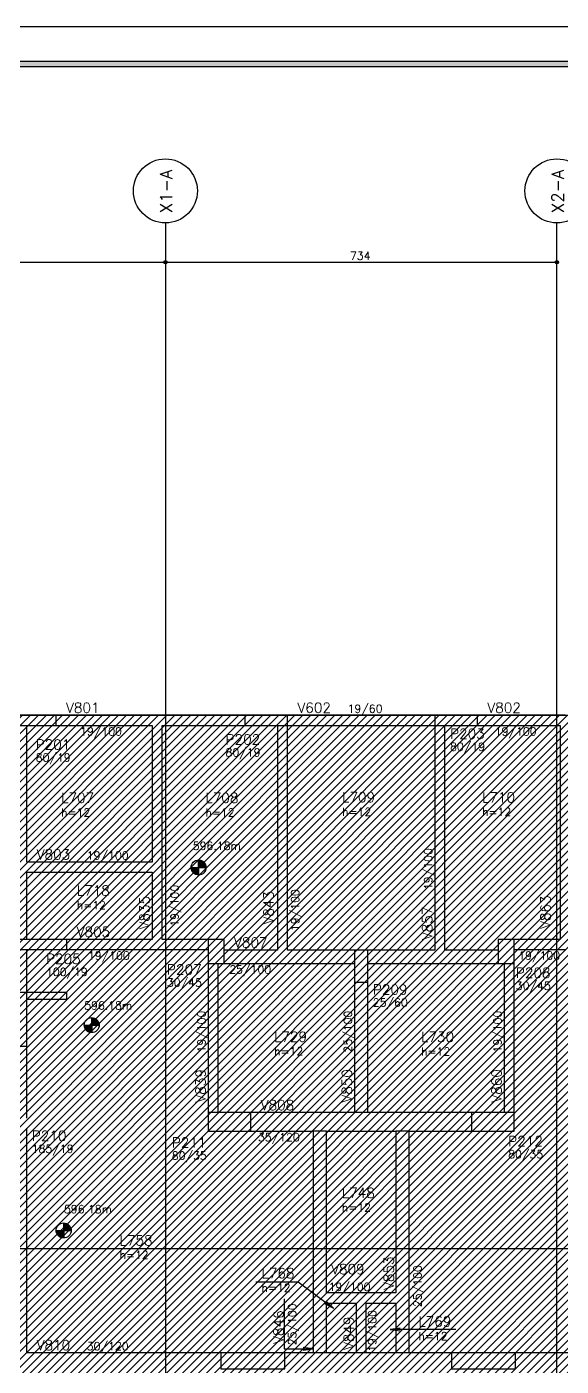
# Model space of a CAD drawing. Extents: x -9640 to 3028, y -691 to 5617.
# Drawn here: x -2232 to -1229, y 3107 to 5617 of the extents above; entities that cross this region are included whole.
import ezdxf

# ---------------------------------------------------------------- set-up
doc = ezdxf.new("R2010")
doc.units = 0
doc.header["$LTSCALE"] = 100
doc.header["$MEASUREMENT"] = 0
doc.layers.get('0').update_dxf_attribs({"color": 245, "linetype": 'CONTINUOUS'})
for name, color, linetype in [('01', 7, 'CONTINUOUS'), ('10', 7, 'CONTINUOUS'), ('104', 5, 'CONTINUOUS'), ('11', 7, 'CONTINUOUS'), ('12', 7, 'CONTINUOUS'), ('13', 7, 'CONTINUOUS'), ('18', 4, 'CONTINUOUS'), ('221', 102, 'CONTINUOUS'), ('242', 7, 'CONTINUOUS'), ('30', 7, 'CONTINUOUS'), ('4', 3, 'CONTINUOUS'), ('8', 7, 'CONTINUOUS'), ('9', 3, 'CONTINUOUS')]:
    doc.layers.add(name, color=color, linetype=linetype)
doc.styles.get("Standard").update_dxf_attribs({"font": 'ROMANS.SHX'})

msp = doc.modelspace()

# ---------------------------------------------------------------- hatches: boundary and pattern name
at = {"layer": '104', "linetype": 'Continuous'}
h = msp.add_hatch(dxfattribs=at)
h.set_pattern_fill('ANSI31', color=256, scale=85)
h.paths.add_polyline_path([(-2256.626024, 4326.596), (-1861.626, 4326.596), (-1347.626, 4326.596), (-952.626, 4326.596), (-952.626, 3571.596031), (-324.626, 3571.596031), (-324.626, 1397.596), (-952.626, 1397.596), (-952.626, 642.596), (-2256.626021, 642.596), (-2256.626, 1397.596), (-2416.626, 1397.596), (-2416.626, 1867.096), (-2306.626, 1867.096), (-2306.626, 2387.596), (-2416.626007, 2387.596), (-2416.626007, 3571.596031), (-2256.626024, 3571.596031)])

# ---------------------------------------------------------------- linework, layer by layer
for p, q in [((-1923.539668, 4041.382394), (-1895.414668, 4041.382394)), ((-1909.477168, 4055.444894), (-1909.477168, 4027.319894)), ((-1909.477168, 4027.319894), (-1909.477168, 4055.444894)), ((-1909.477168, 4054.761628), (-1905.146902, 4054.761628)), ((-1909.477168, 4053.869673), (-1903.010147, 4053.869673)), ((-1909.477168, 4052.977718), (-1901.520878, 4052.977718)), ((-1909.477168, 4052.085749), (-1900.356209, 4052.085749)), ((-1909.477168, 4051.193861), (-1899.402952, 4051.193861)), ((-1909.477168, 4050.301906), (-1898.605317, 4050.301906)), ((-1909.477168, 4049.409937), (-1897.931063, 4049.409937)), ((-1909.477168, 4048.517982), (-1897.359538, 4048.517982)), ((-1909.477168, 4047.626027), (-1896.87674, 4047.626027)), ((-1909.477168, 4046.734072), (-1896.472799, 4046.734072)), ((-1909.477168, 4045.842117), (-1896.140581, 4045.842117)), ((-1909.477168, 4044.950215), (-1895.874774, 4044.950215)), ((-1909.477168, 4044.05826), (-1895.671624, 4044.05826)), ((-1909.477168, 4043.166305), (-1895.528286, 4043.166305)), ((-1909.477168, 4042.27435), (-1895.444686, 4042.27435)), ((-1909.477222, 4040.490493), (-1923.505269, 4040.490493)), ((-1909.477222, 4039.598538), (-1923.426103, 4039.598538)), ((-1909.477222, 4038.706582), (-1923.28282, 4038.706582)), ((-1909.477222, 4037.814627), (-1923.079616, 4037.814627)), ((-1909.477222, 4036.922726), (-1922.813809, 4036.922726)), ((-1909.477222, 4036.030717), (-1922.48159, 4036.030717)), ((-1909.477222, 4035.138815), (-1922.07765, 4035.138815)), ((-1909.477222, 4034.24686), (-1921.594852, 4034.24686)), ((-1909.477222, 4033.354905), (-1921.023327, 4033.354905)), ((-1909.477222, 4032.46295), (-1920.349019, 4032.46295)), ((-1909.477222, 4031.571048), (-1919.551438, 4031.571048)), ((-1909.477222, 4030.679026), (-1918.598181, 4030.679026)), ((-1909.477222, 4029.787124), (-1917.433512, 4029.787124)), ((-1909.477222, 4028.895169), (-1915.944242, 4028.895169)), ((-1909.477222, 4028.003214), (-1913.807434, 4028.003214)), ((-2123.964441, 3745.910619), (-2095.839441, 3745.910619)), ((-2109.901995, 3745.018718), (-2123.930042, 3745.018718)), ((-2109.901995, 3744.126763), (-2123.850876, 3744.126763)), ((-2109.901995, 3743.234807), (-2123.707593, 3743.234807)), ((-2109.901995, 3742.342852), (-2123.504389, 3742.342852)), ((-2109.901995, 3741.450951), (-2123.238582, 3741.450951)), ((-2109.901995, 3740.558942), (-2122.906363, 3740.558942)), ((-2109.901995, 3739.66704), (-2122.502423, 3739.66704)), ((-2109.901941, 3759.973119), (-2109.901941, 3731.848119)), ((-2109.901941, 3731.848119), (-2109.901941, 3759.973119)), ((-2109.901941, 3759.289853), (-2105.571676, 3759.289853)), ((-2109.901941, 3758.397898), (-2103.434921, 3758.397898)), ((-2109.901941, 3757.505943), (-2101.945651, 3757.505943)), ((-2109.901941, 3756.613974), (-2100.780982, 3756.613974)), ((-2109.901941, 3755.722086), (-2099.827725, 3755.722086)), ((-2109.901941, 3754.830131), (-2099.03009, 3754.830131)), ((-2109.901941, 3753.938162), (-2098.355836, 3753.938162)), ((-2109.901941, 3753.046207), (-2097.784311, 3753.046207)), ((-2109.901941, 3752.154252), (-2097.301513, 3752.154252)), ((-2109.901941, 3751.262297), (-2096.897573, 3751.262297)), ((-2109.901941, 3750.370342), (-2096.565354, 3750.370342)), ((-2109.901941, 3749.47844), (-2096.299547, 3749.47844)), ((-2109.901941, 3748.586485), (-2096.096397, 3748.586485)), ((-2109.901941, 3747.69453), (-2095.953059, 3747.69453)), ((-2109.901941, 3746.802574), (-2095.869459, 3746.802574)), ((-2109.901995, 3738.775085), (-2122.019625, 3738.775085)), ((-2109.901995, 3737.88313), (-2121.4481, 3737.88313)), ((-2109.901995, 3736.991175), (-2120.773792, 3736.991175)), ((-2109.901995, 3736.099273), (-2119.976211, 3736.099273)), ((-2109.901995, 3735.207251), (-2119.022954, 3735.207251)), ((-2109.901995, 3734.315349), (-2117.858285, 3734.315349)), ((-2109.901995, 3733.423394), (-2116.369015, 3733.423394)), ((-2109.901995, 3732.531439), (-2114.232207, 3732.531439)), ((-2162.421391, 3375.226272), (-2162.421391, 3347.101272)), ((-2162.421391, 3347.101272), (-2162.421391, 3375.226272)), ((-2162.421391, 3374.543006), (-2158.091125, 3374.543006)), ((-2162.421391, 3373.651051), (-2155.95437, 3373.651051)), ((-2162.421391, 3372.759095), (-2154.4651, 3372.759095)), ((-2162.421391, 3371.867127), (-2153.300432, 3371.867127)), ((-2162.421391, 3370.975239), (-2152.347175, 3370.975239)), ((-2162.421391, 3370.083284), (-2151.549539, 3370.083284)), ((-2162.421391, 3369.191315), (-2150.875286, 3369.191315)), ((-2162.421391, 3368.29936), (-2150.30376, 3368.29936)), ((-2162.421391, 3367.407405), (-2149.820963, 3367.407405)), ((-2162.421391, 3366.515449), (-2149.417022, 3366.515449)), ((-2162.421391, 3365.623494), (-2149.084804, 3365.623494)), ((-2162.421391, 3364.731593), (-2148.818997, 3364.731593)), ((-2162.421391, 3363.839637), (-2148.615846, 3363.839637)), ((-2176.483891, 3361.163772), (-2148.358891, 3361.163772)), ((-2162.421444, 3360.27187), (-2176.449491, 3360.27187)), ((-2162.421444, 3359.379915), (-2176.370326, 3359.379915)), ((-2162.421444, 3358.48796), (-2176.227042, 3358.48796)), ((-2162.421444, 3357.596005), (-2176.023838, 3357.596005)), ((-2162.421444, 3356.704103), (-2175.758031, 3356.704103)), ((-2162.421444, 3355.812094), (-2175.425813, 3355.812094)), ((-2162.421444, 3354.920193), (-2175.021872, 3354.920193)), ((-2162.421444, 3354.028237), (-2174.539075, 3354.028237)), ((-2162.421444, 3353.136282), (-2173.967549, 3353.136282)), ((-2162.421444, 3352.244327), (-2173.293242, 3352.244327)), ((-2162.421444, 3351.352426), (-2172.49566, 3351.352426)), ((-2162.421444, 3350.460403), (-2171.542403, 3350.460403)), ((-2162.421444, 3349.568502), (-2170.377735, 3349.568502)), ((-2162.421444, 3348.676547), (-2168.888465, 3348.676547)), ((-2162.421444, 3347.784591), (-2166.751656, 3347.784591)), ((-2162.421391, 3362.947682), (-2148.472509, 3362.947682)), ((-2162.421391, 3362.055727), (-2148.388909, 3362.055727))]:
    msp.add_line(p, q)
for points in [[(-9639.575601, -690.886928), (3027.924399, -690.886928), (3027.924399, 5616.613072), (-9639.575601, 5616.613072), (-9639.575601, -690.886928)], [(2952.924399, -615.886928), (2952.924399, -626.386928), (-9462.575601, -626.386928), (-9462.575601, 5552.113072), (2952.924399, 5552.113072), (2952.924399, 5541.613072), (-9452.075601, 5541.613072), (-9452.075601, -615.886928), (2952.924399, -615.886928)], [(-9452.075601, -615.886928), (2952.924399, -615.886928), (2952.924399, 5541.613072), (-9452.075601, 5541.613072), (-9452.075601, -615.886928)]]:
    msp.add_lwpolyline(points)
for centre in [(-1909.477168, 4041.382394), (-2109.901941, 3745.910619), (-2162.421391, 3361.163772)]:
    msp.add_circle(centre, 14.0625)
for points in [[(-9452.075601, 5541.613072), (-9462.575601, 5552.113072), (2952.924399, 5552.113072)], [(-9452.075601, 5541.613072), (2952.924399, 5552.113072), (2952.924399, 5541.613072)]]:
    msp.add_solid(points)
at = {"layer": '01'}
for points in [[(-1987.126, 4326.596), (-2176.626021, 4326.596)], [(-1822.626, 4326.596), (-1987.126, 4326.596)], [(-1466.626, 4326.596), (-1742.626, 4326.596)], [(-1222.126, 4326.596), (-1386.626, 4326.596)], [(-2231.626024, 4051.596), (-2231.626024, 4307.596)], [(-2176.626021, 4307.596), (-1996.626, 4307.596)], [(-1996.626, 4307.596), (-1996.626, 4051.596)], [(-1977.626, 4307.596), (-1822.626, 4307.596)], [(-1977.626, 4042.096), (-1977.626, 4307.596)], [(-1761.626, 4307.596), (-1761.626, 3886.596)], [(-1742.626, 4307.596), (-1466.626, 4307.596)], [(-1742.626, 3886.596), (-1742.626, 4307.596)], [(-1466.626, 4307.596), (-1466.626, 3886.596)], [(-1447.626, 3886.596), (-1447.626, 4307.596)], [(-1386.626, 4307.596), (-1231.626, 4307.596)], [(-1231.626, 4307.596), (-1231.626, 4042.096)], [(-1996.626, 4051.596), (-2231.626024, 4051.596)], [(-1977.626, 3906.596), (-1977.626, 4042.096)], [(-1231.626, 4042.096), (-1231.626, 3906.596)], [(-2231.626024, 3906.596), (-2231.626024, 4032.596)], [(-2231.626024, 4032.596), (-1996.626, 4032.596)], [(-1996.626, 4032.596), (-1996.626, 3906.596)], [(-1996.626, 3906.596), (-2156.626024, 3906.596)], [(-1891.626, 3906.596), (-1977.626, 3906.596)], [(-1231.626, 3906.596), (-1317.626, 3906.596)], [(-2231.626024, 3571.596031), (-2231.626024, 3887.596)], [(-2156.626024, 3887.596), (-1987.126, 3887.596)], [(-1987.126, 3887.596), (-1891.626, 3887.596)], [(-1761.626, 3886.596), (-1861.626, 3886.596)], [(-1617.126, 3886.596), (-1742.626, 3886.596)], [(-1466.626, 3886.596), (-1592.126, 3886.596)], [(-1347.626, 3886.596), (-1447.626, 3886.596)], [(-1317.626, 3887.596), (-1222.126, 3887.596)], [(-1891.626, 3861.596), (-1891.626, 3582.096)], [(-1872.626, 3582.096), (-1872.626, 3861.596)], [(-1861.626, 3861.596), (-1752.126, 3861.596)], [(-1752.126, 3861.596), (-1617.126, 3861.596)], [(-1592.126, 3861.596), (-1457.126, 3861.596)], [(-1457.126, 3861.596), (-1347.626, 3861.596)], [(-1336.626, 3861.596), (-1336.626, 3582.096)], [(-1317.626, 3582.096), (-1317.626, 3861.596)], [(-1617.126, 3826.596), (-1617.126, 3582.096)], [(-1592.126, 3582.096), (-1592.126, 3826.596)], [(-1682.126, 3582.096), (-1811.626, 3582.096)], [(-1617.126, 3582.096), (-1682.126, 3582.096)], [(-1592.126, 3582.096), (-1617.126, 3582.096)], [(-1527.126, 3582.096), (-1592.126, 3582.096)], [(-1397.626, 3582.096), (-1527.126, 3582.096)], [(-2231.626024, 3132.096), (-2231.626024, 3552.596031)], [(-1811.626, 3547.096), (-1694.626, 3547.096)], [(-1694.626, 3547.096), (-1694.626, 3234.596)], [(-1669.626, 3547.096), (-1694.626, 3547.096)], [(-1669.626, 3547.096), (-1604.626, 3547.096)], [(-1669.626, 3244.096), (-1669.626, 3547.096)], [(-1604.626, 3547.096), (-1539.626, 3547.096)], [(-1539.626, 3547.096), (-1539.626, 3244.096)], [(-1514.626, 3547.096), (-1539.626, 3547.096)], [(-1514.626, 3547.096), (-1397.626, 3547.096)], [(-1514.626, 3234.596), (-1514.626, 3547.096)], [(-1604.626, 3244.096), (-1669.626, 3244.096)], [(-1539.626, 3244.096), (-1604.626, 3244.096)], [(-1694.626, 3234.596), (-1694.626, 3132.096)], [(-1669.626, 3132.096), (-1669.626, 3225.096)], [(-1669.626, 3225.096), (-1614.126, 3225.096)], [(-1614.126, 3225.096), (-1614.126, 3132.096)], [(-1595.126, 3225.096), (-1539.626, 3225.096)], [(-1595.126, 3132.096), (-1595.126, 3225.096)], [(-1539.626, 3225.096), (-1539.626, 3132.096)], [(-1514.626, 3132.096), (-1514.626, 3234.596)], [(-1867.626, 3132.096), (-2231.626024, 3132.096)], [(-1694.626, 3132.096), (-1747.626, 3132.096)], [(-1669.626, 3132.096), (-1694.626, 3132.096)], [(-1614.126, 3132.096), (-1669.626, 3132.096)], [(-1595.126, 3132.096), (-1614.126, 3132.096)], [(-1539.626, 3132.096), (-1595.126, 3132.096)], [(-1514.626, 3132.096), (-1539.626, 3132.096)], [(-1452.126, 3132.096), (-1514.626, 3132.096)], [(-1435.126, 3132.096), (-1452.126, 3132.096)], [(-977.626, 3132.096), (-1315.126, 3132.096)]]:
    msp.add_lwpolyline(points, dxfattribs=at)
at = {"layer": '104', "linetype": 'Continuous'}
msp.add_lwpolyline([(-2256.626024, 4326.596), (-1861.626, 4326.596), (-1861.626, 4326.596), (-1347.626, 4326.596), (-1347.626, 4326.596), (-952.626, 4326.596), (-952.626, 3571.596031), (-324.626, 3571.596031), (-324.626, 1397.596), (-952.626, 1397.596), (-952.626, 642.596), (-2256.626021, 642.596), (-2256.626, 1397.596), (-2416.626, 1397.596), (-2416.626, 1867.096), (-2306.626, 1867.096), (-2306.626, 2387.596), (-2416.626007, 2387.596), (-2416.626007, 3571.596031), (-2256.626024, 3571.596031), (-2256.626024, 4326.596)], dxfattribs=at)
at = {"layer": '18'}
for p, q in [((-1971.623768, 5249.096126), (-1971.623768, -203.896211)), ((-1237.623768, -203.896211), (-1237.623768, 5249.096126)), ((-2156.626024, 3806.78817), (-2256.626024, 3806.78817)), ((-2231.626024, 3706.78817), (-2231.626024, 3794.78817)), ((-2231.626024, 3794.78817), (-2156.626024, 3794.78817)), ((-2256.626024, 3706.78817), (-2231.626024, 3706.78817)), ((-164.156192, 3326.596), (-9253.123768, 3326.596))]:
    msp.add_line(p, q, dxfattribs=at)
for centre in [(-1971.623768, 5309.096126), (-1237.623768, 5309.096126)]:
    msp.add_circle(centre, 60, dxfattribs=at)
at = {"layer": '221', "color": 11, "linetype": 'Continuous'}
for p, q in [((-4199.123325, 5175.422781), (-1971.623768, 5175.422781)), ((-1971.623768, 5191.438558), (-1971.623768, 5191.438558)), ((-1971.623768, 5191.438558), (-1971.623768, 5191.438558)), ((-1971.623768, 5175.422781), (-1237.623768, 5175.422781)), ((-1971.623768, 5172.688558), (-1971.623768, 5156.672781)), ((-1971.623768, 5172.688558), (-1971.623768, 5156.672781)), ((-1237.623768, 5191.587101), (-1237.623768, 5194.172781)), ((-1237.623768, 5172.837101), (-1237.623768, 5172.837101))]:
    msp.add_line(p, q, dxfattribs=at)
for points in [[(-1802.179314, 3264.957966), (-1722.869455, 3264.957966), (-1656.777905, 3215.308704), (-1673.11082, 3224.517309), (-1656.777905, 3215.308704), (-1670.170927, 3228.430802)], [(-1749.157364, 3233.397129), (-1749.157364, 3139.576161), (-1694.626, 3139.576161), (-1713.215591, 3137.128795), (-1694.626, 3139.576161), (-1713.215591, 3142.023527)], [(-1426.908271, 3175.653774), (-1550.064232, 3175.653774), (-1531.474641, 3178.10114), (-1550.064232, 3175.653774), (-1531.474641, 3173.206408)]]:
    msp.add_lwpolyline(points, dxfattribs=at)
for centre, radius in [((-1971.623768, 5175.422781), 3), ((-1971.623768, 5175.422781), 3), ((-1971.623768, 5175.422781), 1.5), ((-1971.623768, 5175.422781), 1.5), ((-1237.623768, 5175.422781), 3), ((-1237.623768, 5175.422781), 1.5)]:
    msp.add_circle(centre, radius, dxfattribs=at)
at = {"layer": '242'}
for p, q in [((-2216.626021, 4317.096), (-2216.626021, 4317.096)), ((-1782.626, 4317.096), (-1782.626, 4317.096)), ((-1426.626, 4317.096), (-1426.626, 4317.096)), ((-2206.626024, 3897.096), (-2206.626024, 3897.096)), ((-1876.626, 3884.096), (-1876.626, 3884.096)), ((-1332.626, 3884.096), (-1332.626, 3884.096)), ((-1604.626, 3856.596), (-1604.626, 3856.596)), ((-1851.626, 3564.596), (-1851.626, 3564.596)), ((-1357.626, 3564.596), (-1357.626, 3564.596)), ((-1807.626, 3117.096), (-1807.626, 3117.096)), ((-1375.126, 3117.096), (-1375.126, 3117.096))]:
    msp.add_line(p, q, dxfattribs=at)
at = {"layer": '30'}
msp.add_lwpolyline([(-2256.626024, 3806.78817), (-2256.626024, 3796.78817), (-2331.626024, 3796.78817), (-2331.626024, 3784.78817), (-2256.626024, 3784.78817), (-2256.626024, 3706.78817), (-2231.626024, 3706.78817), (-2231.626024, 3794.78817), (-2156.626024, 3794.78817), (-2156.626024, 3806.78817), (-2256.626024, 3806.78817)], dxfattribs=at)
at = {"layer": '4'}
for points in [[(-2256.626021, 4307.596), (-2176.626021, 4307.596), (-2176.626021, 4326.596), (-2256.626021, 4326.596), (-2256.626021, 4307.596)], [(-1822.626, 4307.596), (-1742.626, 4307.596), (-1742.626, 4326.596), (-1822.626, 4326.596), (-1822.626, 4307.596)], [(-1466.626, 4307.596), (-1386.626, 4307.596), (-1386.626, 4326.596), (-1466.626, 4326.596), (-1466.626, 4307.596)], [(-2256.626024, 3887.596), (-2156.626024, 3887.596), (-2156.626024, 3906.596), (-2256.626024, 3906.596), (-2256.626024, 3887.596)], [(-1891.626, 3861.596), (-1861.626, 3861.596), (-1861.626, 3906.596), (-1891.626, 3906.596), (-1891.626, 3861.596)], [(-1347.626, 3861.596), (-1317.626, 3861.596), (-1317.626, 3906.596), (-1347.626, 3906.596), (-1347.626, 3861.596)], [(-1617.126, 3826.596), (-1592.126, 3826.596), (-1592.126, 3886.596), (-1617.126, 3886.596), (-1617.126, 3826.596)], [(-1891.626, 3547.096), (-1811.626, 3547.096), (-1811.626, 3582.096), (-1891.626, 3582.096), (-1891.626, 3547.096)], [(-1397.626, 3547.096), (-1317.626, 3547.096), (-1317.626, 3582.096), (-1397.626, 3582.096), (-1397.626, 3547.096)], [(-1867.626, 3102.096), (-1747.626, 3102.096), (-1747.626, 3132.096), (-1867.626, 3132.096), (-1867.626, 3102.096)], [(-1435.126, 3102.096), (-1315.126, 3102.096), (-1315.126, 3132.096), (-1435.126, 3132.096), (-1435.126, 3102.096)]]:
    msp.add_lwpolyline(points, dxfattribs=at)

# ---------------------------------------------------------------- texts
for p in [(-1920.359024, 4074.311717), (-2123.897661, 3775.219619), (-2161.895314, 3393.647472)]:
    msp.add_text('596.18m', height=15).set_placement(p)
at = {"layer": '10', "linetype": 'Continuous'}
for s, p in [('L707', (-2167.157833, 4162.405842)), ('L708', (-1896.569705, 4162.225801)), ('L709', (-1640.382093, 4163.468153)), ('L710', (-1378.016008, 4163.37947)), ('L718', (-2137.748947, 3988.559968)), ('L729', (-1767.952706, 3714.892408)), ('L730', (-1492.223665, 3714.358721)), ('L748', (-1640.867747, 3422.200015)), ('L758', (-2057.671947, 3333.2629)), ('L768', (-1791.489663, 3271.839658)), ('L769', (-1497.269389, 3181.235385))]:
    msp.add_text(s, height=18.75, dxfattribs=at).set_placement(p)
at = {"layer": '11', "linetype": 'Continuous'}
for s, p in [('19/60', (-1630.126, 4331.2835)), ('19/100', (-2131.626011, 4288.846)), ('19/100', (-1354.126, 4288.846)), ('19/100', (-2116.876012, 3868.846)), ('19/100', (-1309.973928, 3868.704156)), ('25/100', (-1851.876, 3842.846)), ('35/120', (-1798.126, 3528.346)), ('30/120', (-2119.126024, 3136.7835))]:
    msp.add_text(s, height=15, dxfattribs=at).set_placement(p)
for s, rotation, p in [('19/100', 360, (-2119.126024, 4056.2835)), ('19/100', 90, (-1471.3135, 3999.096)), ('19/100', 90, (-1946.875916, 3930.389486)), ('19/100', 90, (-1721.068935, 3922.057957)), ('19/100', 90, (-1896.3135, 3694.596)), ('25/100', 90, (-1621.8135, 3694.596)), ('19/100', 90, (-1341.3135, 3694.596)), ('25/100', 90, (-1491.306821, 3217.735485)), ('19/100', 360, (-1665.736604, 3247.964185)), ('25/100', 90, (-1726.420999, 3146.084252)), ('19/100', 90, (-1576.376, 3133.596))]:
    msp.add_text(s, height=15, rotation=rotation, dxfattribs=at).set_placement(p)
at = {"layer": '12', "linetype": 'Continuous'}
for s, p in [('80/19', (-1858.964899, 4249.409371)), ('80/19', (-1437.914043, 4260.096)), ('80/19', (-2214.890288, 4239.800484)), ('100/19', (-2195.58798, 3838.041652)), ('30/45', (-1968.780809, 3818.187804)), ('30/45', (-1314.621695, 3812.074984)), ('25/60', (-1582.751, 3780.6585)), ('185/19', (-2222.251043, 3506.658531)), ('80/35', (-1328.919524, 3496.388841)), ('80/35', (-1959.690925, 3493.935506))]:
    msp.add_text(s, height=15, dxfattribs=at).set_placement(p)
at = {"layer": '13', "linetype": 'Continuous'}
for p in [(-2167.157833, 4136.905842), (-1896.569705, 4136.725801), (-1640.382093, 4137.968153), (-1378.016008, 4137.87947), (-2137.748947, 3963.059968), (-1767.952706, 3689.392408), (-1492.223665, 3688.858721), (-1640.867747, 3396.700015), (-2057.671947, 3307.7629), (-1791.489663, 3246.339658), (-1497.269389, 3155.735385)]:
    msp.add_text('h=12', height=15, dxfattribs=at).set_placement(p)
at = {"layer": '18'}
for s, p in [('X1-A', (-1958.8732, 5267.841332)), ('X2-A', (-1224.8732, 5267.841332))]:
    msp.add_text(s, height=22.5, rotation=90, dxfattribs=at).set_placement(p)
at = {"layer": '221', "color": 11, "linetype": 'Continuous'}
msp.add_text('734', height=15, dxfattribs=at).set_placement((-1625.623768, 5179.922781))
at = {"layer": '8', "linetype": 'Continuous'}
for s, p in [('V801', (-2157.876021, 4331.2835)), ('V602', (-1723.876, 4331.2835)), ('V802', (-1367.876, 4331.2835)), ('V805', (-2137.876024, 3911.2835)), ('V807', (-1842.876, 3891.2835)), ('V808', (-1792.876, 3586.7835)), ('V810', (-2212.876024, 3136.7835))]:
    msp.add_text(s, height=18.75, dxfattribs=at).set_placement(p)
for s, rotation, p in [('V803', 360, (-2212.876024, 4056.2835)), ('V843', 90, (-1768.759152, 3934.693826)), ('V835', 90, (-2001.3135, 3925.346)), ('V857', 90, (-1471.3135, 3905.346)), ('V863', 90, (-1249.562554, 3926.405924)), ('V839', 90, (-1896.3135, 3600.846)), ('V850', 90, (-1621.8135, 3600.846)), ('V860', 90, (-1341.3135, 3600.846)), ('V809', 360, (-1660.785092, 3279.391583)), ('V853', 90, (-1543.346307, 3249.950088)), ('V846', 90, (-1750.033869, 3148.826351)), ('V849', 90, (-1618.520411, 3137.36391))]:
    msp.add_text(s, height=18.75, rotation=rotation, dxfattribs=at).set_placement(p)
at = {"layer": '9', "linetype": 'Continuous'}
for s, p in [('P203', (-1437.914043, 4282.596)), ('P201', (-2214.890288, 4262.300484)), ('P202', (-1858.964899, 4271.909371)), ('P205', (-2195.58798, 3860.541652)), ('P207', (-1968.780809, 3840.687804)), ('P208', (-1314.621695, 3834.574984)), ('P209', (-1582.751, 3803.1585)), ('P210', (-2222.251043, 3529.158531)), ('P211', (-1959.690925, 3516.435506)), ('P212', (-1328.919524, 3518.888841))]:
    msp.add_text(s, height=18.75, dxfattribs=at).set_placement(p)

doc.saveas('drawing.dxf')
